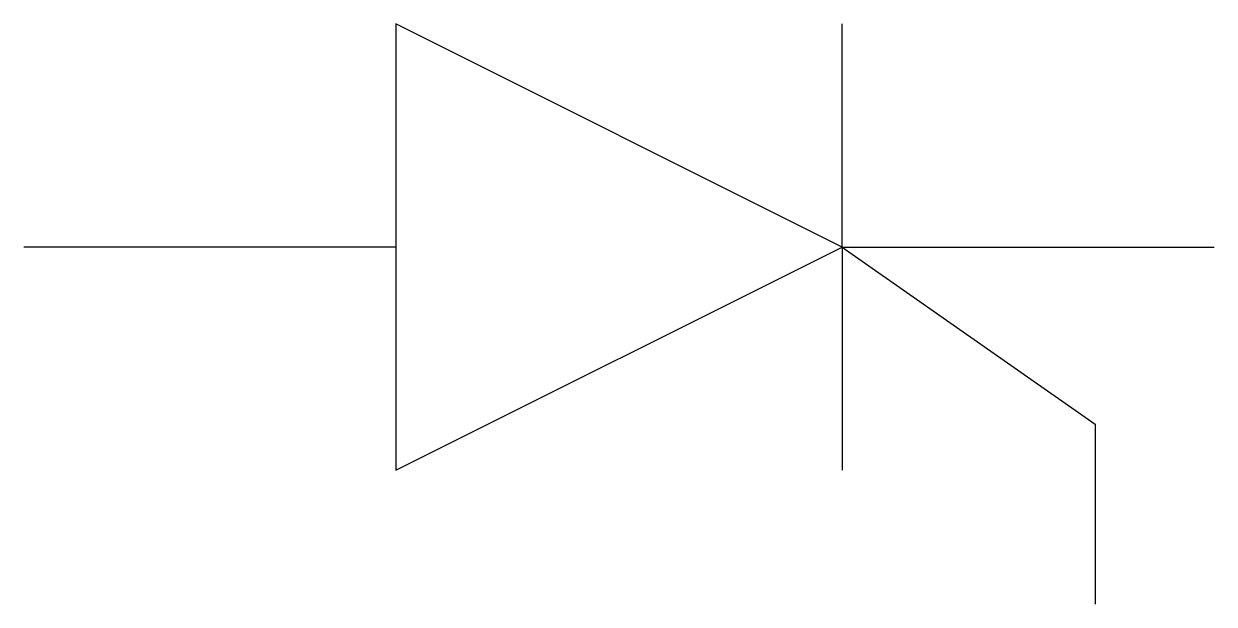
# Model space of a CAD drawing. Header units: millimetres. Extents: x -5 to 5, y -3 to 1.9.
import ezdxf

# ---------------------------------------------------------------- set-up
doc = ezdxf.new("R2010")
doc.units = ezdxf.units.MM
doc.layers.add('OBJECT', color=178, linetype='Continuous', true_color=0x000000)

msp = doc.modelspace()

# ---------------------------------------------------------------- linework, layer by layer
at = {"layer": 'OBJECT'}
for p, q in [((1.875, 0), (-1.875, 1.875)), ((-1.875, 1.875), (-1.875, -1.875)), ((1.875, 0), (1.875, 1.875)), ((-1.875, 0), (-5, 0)), ((-1.875, -1.875), (1.875, 0)), ((1.875, 0), (1.875, -1.875)), ((1.875, 0), (5, 0)), ((1.875, 0), (4, -1.488)), ((4, -1.488), (4, -3))]:
    msp.add_line(p, q, dxfattribs=at)

doc.saveas('drawing.dxf')
